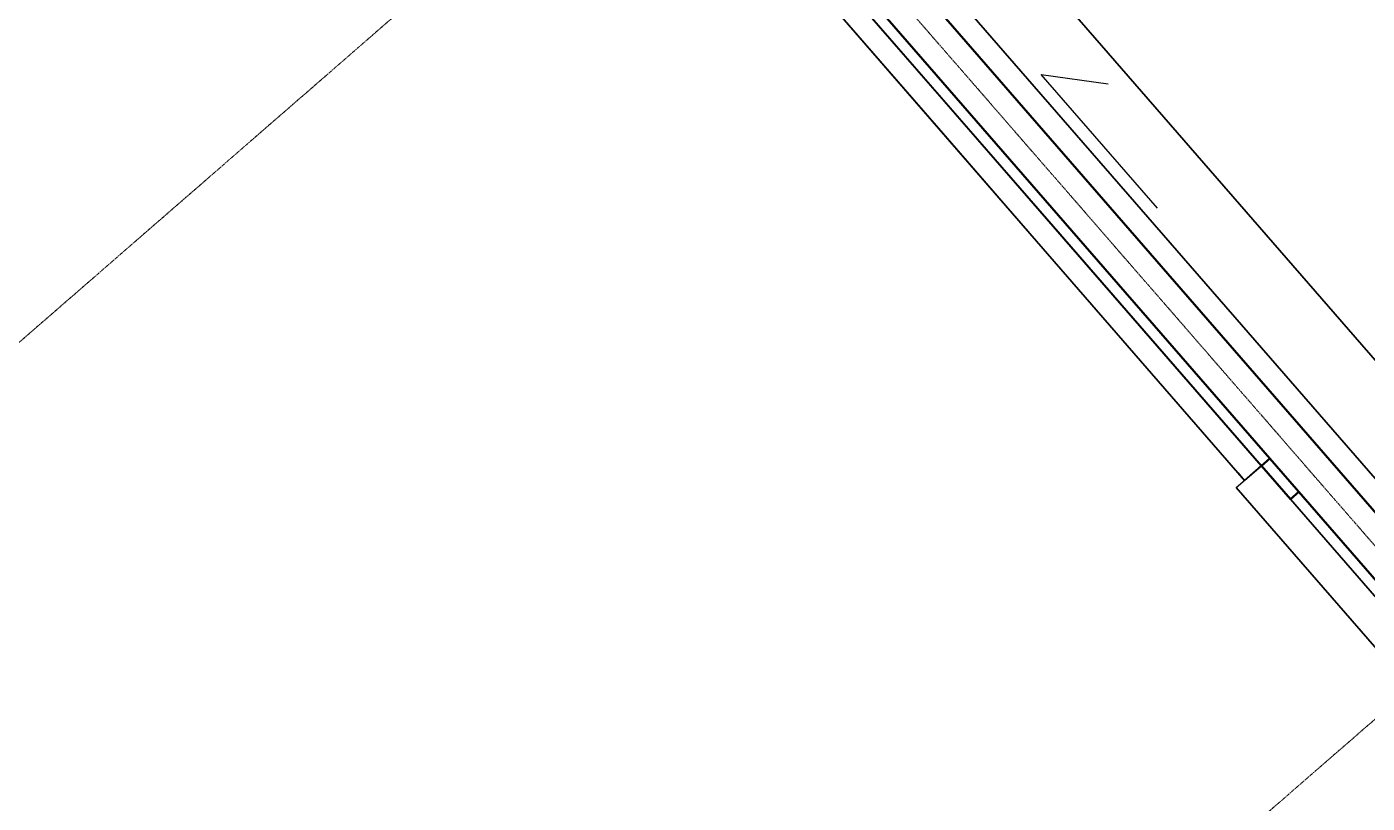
# Model space of a CAD drawing. Header units: millimetres. Extents: x -25371 to 2282244, y -90657 to 147824.
# Drawn here: x -2049 to 4003, y -12438 to -8933 of the extents above; entities that cross this region are included whole.
import ezdxf

# ---------------------------------------------------------------- set-up
doc = ezdxf.new("R2010")
doc.units = ezdxf.units.MM
doc.linetypes.add('DPA_Grid _ Level 100', pattern=[10, 5.5, -1.6, 1.3, -1.6])
doc.layers.add('000 - EXISTING_PRECAST_MAIN_COLOR_1', color=7, linetype='Continuous')
for name, color, linetype, lineweight in [('A-DETL-THIN', 7, 'Continuous', 25), ('A-FLOR-E', 7, 'Continuous', 35), ('A-GLAZ-CURT', 7, 'Continuous', 35), ('A-GLAZ-CWMG', 7, 'Continuous', 35), ('S-GRID', 7, 'Continuous', 9), ('WALL-E', 7, 'Continuous', 50)]:
    doc.layers.add(name, color=color, linetype=linetype, lineweight=lineweight)

# ---------------------------------------------------------------- blocks, each defined once
blk = doc.blocks.new('Rectangular Mullion - 45 x 100mm-5599498-2510-01 ROOF LEVEL PLAN')
at = {"layer": 'A-GLAZ-CWMG', "color": 7}
for p, q in [((0, 0), (-45, 0)), ((-45, 0), (0, 0)), ((0, -100), (0, 0)), ((0, 0), (0, -100))]:
    blk.add_line(p, q, dxfattribs=at)
blk = doc.blocks.new('Rectangular Mullion - Mullion_Top_C-Channel-5599266-2510-01 ROOF LEVEL PLAN')
at = {"layer": 'A-GLAZ-CWMG', "color": 7}
for p, q in [((2480, -9865.3), (2494.8, -9882.3)), ((2494.8, -9882.3), (2480, -9865.3)), ((3419.9, -10946.4), (3449.4, -10980.4)), ((3449.4, -10980.4), (3419.9, -10946.4)), ((3449.4, -10980.4), (3524.8, -10914.8)), ((3524.8, -10914.8), (3449.4, -10980.4)), ((3524.8, -10914.8), (3494.7, -10941)), ((3494.7, -10941), (3524.8, -10914.8))]:
    blk.add_line(p, q, dxfattribs=at)
blk = doc.blocks.new('Rectangular Mullion - 45 x 100mm-5599430-2510-01 ROOF LEVEL PLAN')
at = {"layer": 'A-GLAZ-CWMG', "color": 7}
for p, q in [((22.5, 0), (-22.5, 0)), ((-22.5, 0), (22.5, 0))]:
    blk.add_line(p, q, dxfattribs=at)
blk = doc.blocks.new('Rectangular Mullion - Mullion_Top_C-Channel-5599267-2510-01 ROOF LEVEL PLAN')
at = {"layer": 'A-GLAZ-CWMG', "color": 7}
for p, q in [((1546.8, -8791.7), (1622.3, -8726.1)), ((1622.3, -8726.1), (1546.8, -8791.7)), ((1622.3, -8726.1), (1592.1, -8752.4)), ((1592.1, -8752.4), (1622.3, -8726.1)), ((1546.8, -8791.7), (1576.3, -8825.7)), ((1576.3, -8825.7), (1546.8, -8791.7)), ((2465.3, -9848.3), (2480, -9865.3)), ((2480, -9865.3), (2465.3, -9848.3))]:
    blk.add_line(p, q, dxfattribs=at)
blk = doc.blocks.new('System Panel - DPA-AR_Facade_Solid Panel 150mm-V47-2510-01 ROOF LEVEL PLAN')
at = {"layer": '000 - EXISTING_PRECAST_MAIN_COLOR_1', "color": 7}
for p, q in [((-750, 200), (750, 200)), ((750, 200), (-750, 200)), ((-750, 50), (-750, 200)), ((-750, 200), (-750, 50)), ((750, 200), (750, 50)), ((750, 200), (750, 50)), ((-600, 50), (750, 50)), ((750, 50), (-600, 50))]:
    blk.add_line(p, q, dxfattribs=at)
blk = doc.blocks.new('Rectangular Mullion - 45 x 100mm-5599265-2510-01 ROOF LEVEL PLAN')
at = {"layer": 'A-GLAZ-CWMG', "color": 7}
for p, q in [((3525.2, -10914.5), (2555.9, -9799.4)), ((2555.9, -9799.4), (3525.2, -10914.5)), ((3525.2, -10914.5), (3449.8, -10980.1)), ((3449.8, -10980.1), (3525.2, -10914.5))]:
    blk.add_line(p, q, dxfattribs=at)
blk = doc.blocks.new('Rectangular Mullion - 45 x 100mm-5599969-2510-01 ROOF LEVEL PLAN')
at = {"layer": 'A-GLAZ-CWMG', "color": 7}
for p, q in [((0, 0), (-45, 0)), ((-45, 0), (0, 0)), ((0, -100), (0, 0)), ((0, 0), (0, -100))]:
    blk.add_line(p, q, dxfattribs=at)
blk = doc.blocks.new('Rectangular Mullion - Mullion_Top_C-Channel-V54-2510-01 ROOF LEVEL PLAN')
at = {"layer": 'A-GLAZ-CWMG', "color": 7}
for p, q in [((3524.8, -10914.8), (2555.5, -9799.7)), ((3524.8, -10914.8), (2555.5, -9799.7)), ((3524.8, -10914.8), (2555.5, -9799.7)), ((3524.8, -10914.8), (2555.5, -9799.7)), ((2480, -9865.3), (3449.4, -10980.4)), ((3449.4, -10980.4), (2480, -9865.3)), ((3449.4, -10980.4), (3524.8, -10914.8)), ((3524.8, -10914.8), (3449.4, -10980.4)), ((3524.8, -10914.8), (3494.7, -10941)), ((3494.7, -10941), (3524.8, -10914.8))]:
    blk.add_line(p, q, dxfattribs=at)
blk = doc.blocks.new('Rectangular Mullion - 45 x 100mm-5599901-2510-01 ROOF LEVEL PLAN')
at = {"layer": 'A-GLAZ-CWMG', "color": 7}
for p, q in [((22.5, 0), (-22.5, 0)), ((-22.5, 0), (22.5, 0))]:
    blk.add_line(p, q, dxfattribs=at)
blk = doc.blocks.new('Rectangular Mullion - Mullion_Top_C-Channel-V58-2510-01 ROOF LEVEL PLAN')
at = {"layer": 'A-GLAZ-CWMG', "color": 7}
for p, q in [((1546.8, -8791.7), (1622.3, -8726.1)), ((1622.3, -8726.1), (1546.8, -8791.7)), ((1622.3, -8726.1), (1592.1, -8752.4)), ((1592.1, -8752.4), (1622.3, -8726.1)), ((2555.5, -9799.7), (1622.3, -8726.1)), ((2555.5, -9799.7), (1622.3, -8726.1)), ((2555.5, -9799.7), (1622.3, -8726.1)), ((2555.5, -9799.7), (1622.3, -8726.1)), ((1546.8, -8791.7), (2067.2, -9390.4)), ((2480, -9865.3), (1546.8, -8791.7)), ((2067.4, -9390.6), (2480, -9865.3))]:
    blk.add_line(p, q, dxfattribs=at)
blk = doc.blocks.new('Rectangular Mullion - 45 x 100mm-5599268-2510-01 ROOF LEVEL PLAN')
at = {"layer": 'A-GLAZ-CWMG', "color": 7}
for p, q in [((1622.7, -8725.8), (1547.2, -8791.4)), ((1547.2, -8791.4), (1622.7, -8725.8)), ((2555.9, -9799.4), (1622.7, -8725.8)), ((1622.7, -8725.8), (2555.9, -9799.4))]:
    blk.add_line(p, q, dxfattribs=at)
blk = doc.blocks.new('System Panel - DPA-AR_Facade_Solid Panel 150mm-V60-2510-01 ROOF LEVEL PLAN')
at = {"layer": '000 - EXISTING_PRECAST_MAIN_COLOR_1', "color": 7}
for p, q in [((-750, 200), (750, 200)), ((750, 200), (-750, 200)), ((-750, 50), (-750, 200)), ((-750, 200), (-750, 50)), ((750, 200), (750, 50)), ((750, 200), (750, 50)), ((750, 50), (-750, 50)), ((-600, 50), (750, 50))]:
    blk.add_line(p, q, dxfattribs=at)
blk = doc.blocks.new('C-1-VS01_REV00_20260630-084701_SEDSD')
at = {"layer": 'A-DETL-THIN', "color": 7}
for p, q in [((-20802.1, -4235.4), (-21326.5, -3631.2)), ((-21326.5, -3631.2), (-21024.4, -3674))]:
    blk.add_line(p, q, dxfattribs=at)
at = {"layer": 'A-FLOR-E', "color": 7}
for p, q in [((-16448.1, -8800), (-22363.5, -1995)), ((-22363.5, -1995), (-16448.1, -8800)), ((-18942.7, -6921), (-23050.9, -2195.1)), ((-23050.9, -2195.1), (-18942.7, -6921)), ((-18942.7, -6921), (-23050.9, -2195.1)), ((-23050.9, -2195.1), (-18942.7, -6921)), ((-22627.7, -2224.7), (-16607.6, -9150)), ((-16607.6, -9150), (-22627.7, -2224.7))]:
    blk.add_line(p, q, dxfattribs=at)
at = {"layer": 'S-GRID', "color": 7, "linetype": 'DPA_Grid _ Level 100'}
for p, q in [((-18192.8, -7631.2), (-34060.7, 10622.7)), ((-16909.3, 3011.2), (-32971.3, -10951.2)), ((-14222.9, -1676.5), (-29494, -14951.4))]:
    blk.add_line(p, q, dxfattribs=at)
at = {"layer": 'WALL-E', "color": 7}
for p, q in [((-22768.7, -2214.8), (-16653.1, -9250)), ((-16918.1, -9250), (-22919.7, -2346)), ((-22919.7, -2346), (-18942.7, -6921)), ((-20295.3, -5365.1), (-20333, -5397.9)), ((-20333, -5397.9), (-20295.3, -5365.1)), ((-20201.8, -5548.8), (-20333, -5397.9)), ((-20201.8, -5548.8), (-20333, -5397.9)), ((-20164, -5516), (-20201.8, -5548.8)), ((-20201.8, -5548.8), (-20164, -5516))]:
    blk.add_line(p, q, dxfattribs=at)
at = {"layer": 'A-GLAZ-CURT', "color": 7, "rotation": 130.9999999999993}
for name in ['System Panel - DPA-AR_Facade_Solid Panel 150mm-V47-2510-01 ROOF LEVEL PLAN', 'System Panel - DPA-AR_Facade_Solid Panel 150mm-V60-2510-01 ROOF LEVEL PLAN']:
    blk.add_blockref(name, (-19803.2, -5931.1), dxfattribs=at)
at = {"layer": 'A-GLAZ-CWMG', "color": 7}
for name in ['Rectangular Mullion - Mullion_Top_C-Channel-5599267-2510-01 ROOF LEVEL PLAN', 'Rectangular Mullion - Mullion_Top_C-Channel-V58-2510-01 ROOF LEVEL PLAN', 'Rectangular Mullion - 45 x 100mm-5599268-2510-01 ROOF LEVEL PLAN', 'Rectangular Mullion - Mullion_Top_C-Channel-V54-2510-01 ROOF LEVEL PLAN', 'Rectangular Mullion - 45 x 100mm-5599265-2510-01 ROOF LEVEL PLAN', 'Rectangular Mullion - Mullion_Top_C-Channel-5599266-2510-01 ROOF LEVEL PLAN']:
    blk.add_blockref(name, (-23858.2, 5516.6), dxfattribs=at)
at = {"layer": 'A-GLAZ-CWMG', "color": 7, "extrusion": (0, 0, -1), "rotation": 49.00008934833556}
for name in ['Rectangular Mullion - 45 x 100mm-5599430-2510-01 ROOF LEVEL PLAN', 'Rectangular Mullion - 45 x 100mm-5599901-2510-01 ROOF LEVEL PLAN']:
    blk.add_blockref(name, (21302.3, -4282.8), dxfattribs=at)
at = {"layer": 'A-GLAZ-CWMG', "color": 7, "rotation": 310.9999106516644}
for name in ['Rectangular Mullion - 45 x 100mm-5599498-2510-01 ROOF LEVEL PLAN', 'Rectangular Mullion - 45 x 100mm-5599969-2510-01 ROOF LEVEL PLAN']:
    blk.add_blockref(name, (-20333, -5397.9), dxfattribs=at)

msp = doc.modelspace()

# ---------------------------------------------------------------- block references
at = {"color": 7}
msp.add_blockref('C-1-VS01_REV00_20260630-084701_SEDSD', (23858.215, -5516.586), dxfattribs=at)

doc.saveas('drawing.dxf')
